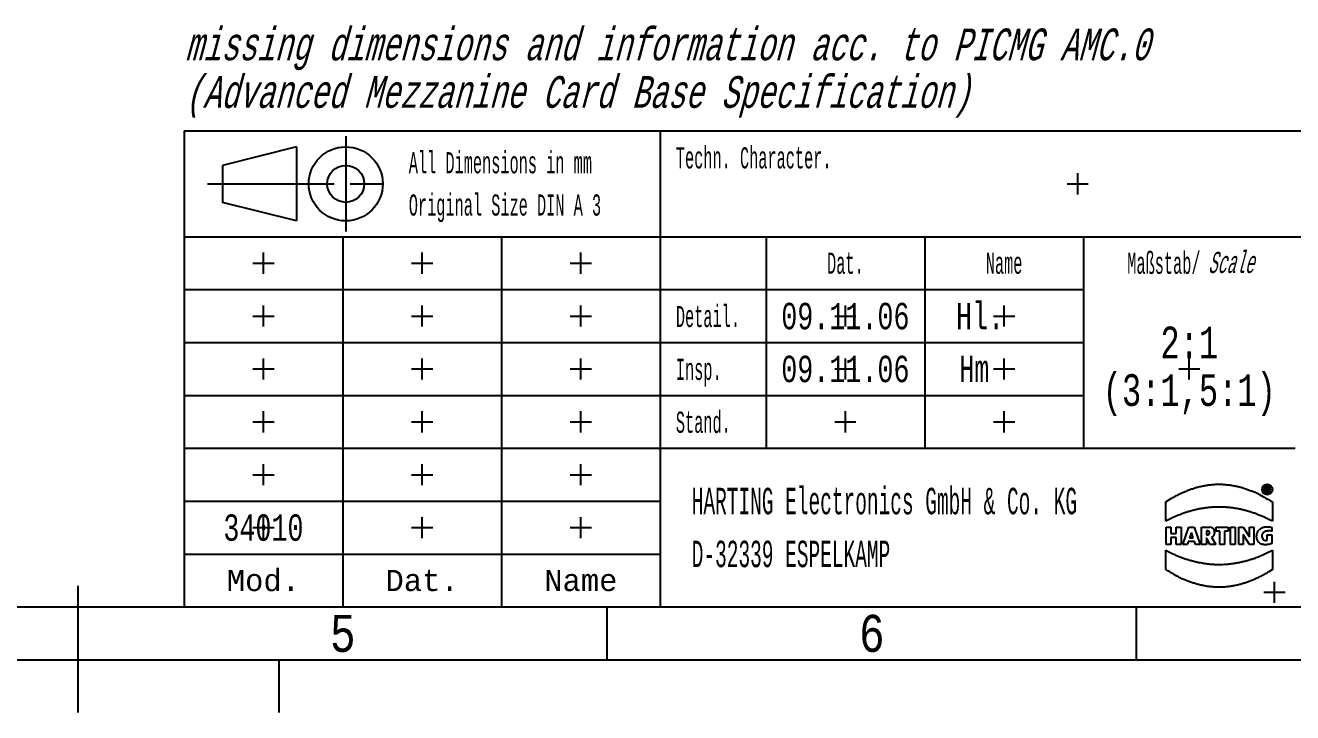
# Model space of a CAD drawing. Extents: x 0 to 420, y 0 to 297.
# Drawn here: x 210 to 329.8, y 0 to 65 of the extents above; entities that cross this region are included whole.
import ezdxf
from ezdxf.enums import TextEntityAlignment as Align

# ---------------------------------------------------------------- set-up
doc = ezdxf.new("R2010")
doc.units = 0
doc.header["$PDMODE"] = 2
doc.header["$PDSIZE"] = -0.01
doc.linetypes.add('CENTERLINE', pattern=[30, 12, -1.5, 3, -1.5, 12])
doc.layers.add('1', color=7, linetype='CONTINUOUS')
doc.styles.get("Standard").update_dxf_attribs({"font": 'monotxt.shx'})

# ---------------------------------------------------------------- blocks, each defined once
blk = doc.blocks.new('*TX1441')
at = {"layer": '1', "color": 1, "linetype": 'CONTINUOUS', "oblique": 15, "width": 0.65}
for s, p in [('missing dimensions and information acc. to PICMG AMC.0', (0, 0)), ('(Advanced Mezzanine Card Base Specification)', (0, -4.5))]:
    blk.add_text(s, height=3, dxfattribs=at).set_placement(p)
blk = doc.blocks.new('*TX1443')
at = {"layer": '1', "color": 1, "linetype": 'CONTINUOUS', "width": 0.7}
for s, p in [('2:1', (0, 0)), ('(3:1,5:1)', (0, -4.5))]:
    blk.add_text(s, height=3, dxfattribs=at).set_placement(p, align=Align.CENTER)
blk = doc.blocks.new('*TX1445')
at = {"layer": '1', "color": 1, "linetype": 'CONTINUOUS', "width": 0.5}
for s, p in [('All Dimensions in mm', (0, 0)), ('Original Size DIN A 3', (0, -4))]:
    blk.add_text(s, height=2, dxfattribs=at).set_placement(p)
blk = doc.blocks.new('*TX1446')
at = {"layer": '1', "color": 1, "linetype": 'CONTINUOUS', "width": 0.51}
for s, p in [('HARTING Electronics GmbH & Co. KG', (0, 0)), ('D-32339 ESPELKAMP', (0, -5))]:
    blk.add_text(s, height=2.5, dxfattribs=at).set_placement(p)
blk = doc.blocks.new('SF-A3-TB')
at = {"layer": '109', "color": 2, "linetype": 'CONTINUOUS'}
for p, q in [((-185, 45), (0, 45)), ((-185, 45), (-185, 0)), ((-140, 45), (-140, 0)), ((-174.38, 43.5), (-181.38, 41.75)), ((-174.38, 43.5), (-174.38, 36.5)), ((-181.38, 41.75), (-181.38, 38.25)), ((-174.38, 36.5), (-181.38, 38.25)), ((-185, 0), (0, 0))]:
    blk.add_line(p, q, dxfattribs=at)
at = {"layer": '109', "color": 3, "linetype": 'CENTERLINE'}
for p, q in [((-169.72, 44.5), (-169.72, 35.5)), ((-182.8, 40), (-164.8, 40))]:
    blk.add_line(p, q, dxfattribs=at)
at = {"layer": '109', "color": 3, "linetype": 'CONTINUOUS'}
for p, q in [((-185, 35), (0, 35)), ((-170, 35), (-170, 0)), ((-155, 35), (-155, 0)), ((-130, 35), (-130, 15)), ((-115, 35), (-115, 15)), ((-100, 35), (-100, 15)), ((-185, 30), (-100, 30)), ((-185, 25), (-100, 25)), ((-185, 20), (-100, 20)), ((-185, 15), (-80, 15)), ((-185, 10), (-140, 10)), ((-185, 5), (-140, 5))]:
    blk.add_line(p, q, dxfattribs=at)
at = {"layer": '109', "color": 1, "linetype": 'CONTINUOUS'}
for p, q in [((-82.81, 11.33), (-82.57, 11.33)), ((-82.81, 10.88), (-82.81, 11.33)), ((-82.68, 10.88), (-82.81, 10.88)), ((-82.68, 11.23), (-82.68, 11.14)), ((-82.65, 11.23), (-82.68, 11.23)), ((-82.68, 11.14), (-82.65, 11.14)), ((-82.68, 11.05), (-82.68, 10.88)), ((-82.61, 10.88), (-82.67, 11.05)), ((-82.44, 10.88), (-82.61, 10.88)), ((-82.55, 11.07), (-82.44, 10.88)), ((-82.46, 11.22), (-82.46, 11.18)), ((-92.22, 8.11), (-92.22, 9.92)), ((-82.15, 9.92), (-82.15, 8.11)), ((-92.18, 7.55), (-91.73, 7.55)), ((-92.18, 5.91), (-92.18, 7.55)), ((-91.73, 7.55), (-91.73, 6.95)), ((-91.23, 7.55), (-90.78, 7.55)), ((-91.23, 6.95), (-91.23, 7.55)), ((-90.78, 7.55), (-90.78, 5.91)), ((-90.61, 5.91), (-90.05, 7.55)), ((-90.05, 7.55), (-89.54, 7.55)), ((-89.54, 7.55), (-88.98, 5.91)), ((-88.83, 7.55), (-88.05, 7.55)), ((-88.83, 5.91), (-88.83, 7.55)), ((-87.47, 7.16), (-87.47, 7.55)), ((-87.47, 7.55), (-86.32, 7.55)), ((-86.32, 7.55), (-86.32, 7.16)), ((-86.1, 5.91), (-86.1, 7.55)), ((-86.1, 7.55), (-85.65, 7.55)), ((-85.65, 7.55), (-85.65, 5.91)), ((-85.32, 5.91), (-85.32, 7.55)), ((-85.32, 7.55), (-84.9, 7.55)), ((-84.9, 7.55), (-84.32, 6.62)), ((-84.32, 7.55), (-83.9, 7.55)), ((-84.32, 6.62), (-84.32, 7.55)), ((-83.9, 7.55), (-83.9, 5.91)), ((-82.19, 7.51), (-82.19, 7.14)), ((-91.73, 6.95), (-91.23, 6.95)), ((-91.73, 6.57), (-91.73, 5.91)), ((-91.23, 6.57), (-91.73, 6.57)), ((-91.23, 5.91), (-91.23, 6.57)), ((-90.09, 6.17), (-90.18, 5.91)), ((-89.5, 6.17), (-90.09, 6.17)), ((-89.79, 7.04), (-89.97, 6.52)), ((-89.97, 6.52), (-89.62, 6.52)), ((-89.62, 6.52), (-89.79, 7.04)), ((-89.41, 5.91), (-89.5, 6.17)), ((-88.26, 7.18), (-88.38, 7.18)), ((-88.38, 7.18), (-88.38, 6.82)), ((-88.38, 6.82), (-88.26, 6.82)), ((-88.38, 6.5), (-88.38, 5.91)), ((-88.05, 5.91), (-88.35, 6.51)), ((-87.9, 6.6), (-87.49, 5.91)), ((-87.6, 7.1), (-87.6, 7.02)), ((-87.12, 7.16), (-87.47, 7.16)), ((-87.12, 5.91), (-87.12, 7.16)), ((-86.68, 7.16), (-86.68, 5.91)), ((-86.32, 7.16), (-86.68, 7.16)), ((-84.9, 6.84), (-84.9, 5.91)), ((-84.32, 5.91), (-84.9, 6.84)), ((-82.64, 6.81), (-82.19, 6.81)), ((-82.64, 6.31), (-82.64, 6.81)), ((-82.19, 6.81), (-82.19, 5.99)), ((-92.22, 3.54), (-92.22, 5.35)), ((-91.73, 5.91), (-92.18, 5.91)), ((-90.78, 5.91), (-91.23, 5.91)), ((-90.18, 5.91), (-90.61, 5.91)), ((-88.98, 5.91), (-89.41, 5.91)), ((-88.38, 5.91), (-88.83, 5.91)), ((-87.49, 5.91), (-88.05, 5.91)), ((-86.68, 5.91), (-87.12, 5.91)), ((-85.65, 5.91), (-86.1, 5.91)), ((-84.9, 5.91), (-85.32, 5.91)), ((-83.9, 5.91), (-84.32, 5.91)), ((-82.15, 5.35), (-82.15, 3.54))]:
    blk.add_line(p, q, dxfattribs=at)
for points in [[(-92.22, 9.92), (-91.88, 10.14, -0.007804), (-91.55, 10.34, -0.008113), (-91.21, 10.52, -0.008437), (-90.88, 10.69, -0.008746), (-90.54, 10.85, -0.009063), (-90.21, 10.99, -0.009359), (-89.87, 11.12, -0.009655), (-89.53, 11.23, -0.009922), (-89.2, 11.33, -0.010179), (-88.86, 11.41, -0.010403), (-88.53, 11.47, -0.010601), (-88.19, 11.53, -0.010755), (-87.86, 11.56, -0.01089), (-87.52, 11.59, -0.010993), (-87.19, 11.59, -0.01101), (-86.85, 11.59, -0.010943), (-86.52, 11.56, -0.010994), (-86.18, 11.53, -0.01113), (-85.84, 11.47, -0.010685), (-85.51, 11.41, -0.009835), (-85.18, 11.33, -0.010661), (-84.84, 11.23, -0.012403), (-84.49, 11.11, -0.009141), (-84.17, 10.99, -0.003087), (-83.87, 10.88, -0.01247), (-83.5, 10.69, -0.020143), (-82.91, 10.37, -0.009255), (-82.15, 9.92, -0.004759)], [(-82.15, 8.11), (-82.49, 8.28, 0.006958), (-82.82, 8.44, 0.007152), (-83.16, 8.59, 0.00735), (-83.5, 8.72, 0.007534), (-83.83, 8.85, 0.00772), (-84.17, 8.96, 0.007889), (-84.5, 9.06, 0.008055), (-84.84, 9.15, 0.008201), (-85.17, 9.23, 0.00834), (-85.51, 9.29, 0.008459), (-85.84, 9.34, 0.008562), (-86.18, 9.39, 0.00864), (-86.52, 9.42, 0.008712), (-86.85, 9.43, 0.00877), (-87.19, 9.44, 0.00877), (-87.52, 9.43, 0.008717), (-87.86, 9.42, 0.00877), (-88.19, 9.39, 0.008904), (-88.53, 9.34, 0.008585), (-88.86, 9.29, 0.007943), (-89.2, 9.23, 0.008665), (-89.53, 9.15, 0.010167), (-89.88, 9.06, 0.007569), (-90.21, 8.96, 0.002571), (-90.5, 8.87, 0.010443), (-90.88, 8.72, 0.017219), (-91.46, 8.47, 0.008067), (-92.22, 8.11, 0.004186)], [(-92.22, 5.35), (-91.88, 5.18, 0.006958), (-91.55, 5.02, 0.007152), (-91.21, 4.87, 0.00735), (-90.88, 4.73, 0.007534), (-90.54, 4.61, 0.00772), (-90.21, 4.5, 0.007889), (-89.87, 4.4, 0.008055), (-89.53, 4.31, 0.008201), (-89.2, 4.23, 0.00834), (-88.86, 4.17, 0.008459), (-88.53, 4.11, 0.008562), (-88.19, 4.07, 0.00864), (-87.86, 4.04, 0.008712), (-87.52, 4.02, 0.00877), (-87.19, 4.02, 0.00877), (-86.85, 4.02, 0.008717), (-86.52, 4.04, 0.00877), (-86.18, 4.07, 0.008904), (-85.84, 4.11, 0.008585), (-85.51, 4.17, 0.007943), (-85.18, 4.23, 0.008665), (-84.84, 4.31, 0.010167), (-84.49, 4.4, 0.007569), (-84.17, 4.5, 0.002571), (-83.87, 4.59, 0.010443), (-83.5, 4.73, 0.017219), (-82.91, 4.99, 0.008067), (-82.15, 5.35, 0.004186)], [(-82.15, 3.54), (-82.49, 3.32, -0.007804), (-82.82, 3.12, -0.008113), (-83.16, 2.93, -0.008437), (-83.5, 2.76, -0.008746), (-83.83, 2.61, -0.009063), (-84.17, 2.47, -0.009359), (-84.5, 2.34, -0.009655), (-84.84, 2.23, -0.009922), (-85.17, 2.13, -0.010179), (-85.51, 2.05, -0.010403), (-85.84, 1.98, -0.010601), (-86.18, 1.93, -0.010755), (-86.52, 1.89, -0.01089), (-86.85, 1.87, -0.010993), (-87.19, 1.86, -0.01101), (-87.52, 1.87, -0.010943), (-87.86, 1.89, -0.010994), (-88.19, 1.93, -0.01113), (-88.53, 1.98, -0.010685), (-88.86, 2.05, -0.009835), (-89.2, 2.13, -0.010661), (-89.53, 2.23, -0.012403), (-89.88, 2.35, -0.009141), (-90.21, 2.47, -0.003087), (-90.5, 2.58, -0.01247), (-90.88, 2.76, -0.020143), (-91.46, 3.09, -0.009255), (-92.22, 3.54, -0.004759)]]:
    blk.add_lwpolyline(points, format="xyb", dxfattribs=at)
at = {"layer": '109', "color": 2, "linetype": 'CONTINUOUS'}
for radius in [3.5, 1.75]:
    blk.add_circle((-169.72, 40), radius, dxfattribs=at)
at = {"layer": '109', "color": 1, "linetype": 'CONTINUOUS'}
for radius in [0.49, 0.315]:
    blk.add_circle((-82.63, 11.1), radius, dxfattribs=at)
for centre, radius, start, end in [((-82.68, 11.05), 0.0037, 21.8014, 180), ((-82.65, 11.19), 0.0462, 270, 450), ((-82.57, 11.22), 0.111, 0, 90), ((-82.57, 11.18), 0.111, 279.1506, 360), ((-88.05, 7.1), 0.444, 0, 90), ((-88.37, 6.5), 0.0148, 27, 180), ((-88.26, 7), 0.176, 270, 450), ((-88.05, 7.02), 0.444, 288.9928, 360), ((-82.76, 6.66), 0.37, 180, 290.4873)]:
    blk.add_arc(centre, radius, start, end, dxfattribs=at)
for points, knots in [([(-82.19, 5.99), (-82.23, 5.98), (-82.32, 5.95), (-82.44, 5.91), (-82.57, 5.89), (-82.69, 5.88), (-82.81, 5.87), (-82.93, 5.88), (-83.04, 5.89), (-83.15, 5.92), (-83.27, 5.97), (-83.38, 6.05), (-83.47, 6.14), (-83.53, 6.25), (-83.58, 6.36), (-83.61, 6.47), (-83.63, 6.58), (-83.64, 6.7), (-83.62, 6.82), (-83.59, 6.95), (-83.53, 7.11), (-83.44, 7.25), (-83.33, 7.36), (-83.24, 7.43), (-83.14, 7.49), (-83.02, 7.53), (-82.89, 7.56), (-82.77, 7.58), (-82.6, 7.59), (-82.41, 7.57), (-82.26, 7.53), (-82.19, 7.51)], [0, 0, 0, 0, 0.071613, 0.143226, 0.213169, 0.279774, 0.346379, 0.408644, 0.468739, 0.528834, 0.600447, 0.67206, 0.742003, 0.808608, 0.875213, 0.937478, 0.997573, 1.057667, 1.12928, 1.200893, 1.270837, 1.404047, 1.466312, 1.526406, 1.586501, 1.658114, 1.729727, 1.79967, 1.866276, 1.995145, 2.115335, 2.115335, 2.115335, 2.115335]), ([(-82.19, 7.14), (-82.24, 7.16), (-82.35, 7.18), (-82.48, 7.19), (-82.59, 7.18), (-82.67, 7.17), (-82.73, 7.16), (-82.81, 7.14), (-82.87, 7.13), (-82.93, 7.09), (-82.96, 7.07), (-82.99, 7.04), (-83.01, 7.02), (-83.04, 6.99), (-83.06, 6.94), (-83.1, 6.88), (-83.13, 6.81), (-83.14, 6.73), (-83.14, 6.68), (-83.13, 6.66)], [0, 0, 0, 0, 0.13226, 0.25, 0.317708, 0.38226, 0.443182, 0.471591, 0.567708, 0.600773, 0.63226, 0.663747, 0.693182, 0.721591, 0.75, 0.817708, 0.88226, 0.943182, 1, 1, 1, 1])]:
    blk.add_open_spline(points, degree=3, knots=knots, dxfattribs=at)
for p in [(-100.54, 40), (-177.5, 32.5), (-162.5, 32.5), (-147.5, 32.5), (-177.5, 27.5), (-162.5, 27.5), (-147.5, 27.5), (-122.5, 27.5), (-107.5, 27.5), (-177.5, 22.5), (-162.5, 22.5), (-147.5, 22.5), (-122.5, 22.5), (-107.5, 22.5), (-90, 22.5), (-177.5, 17.5), (-162.5, 17.5), (-147.5, 17.5), (-122.5, 17.5), (-107.5, 17.5), (-177.5, 12.5), (-162.5, 12.5), (-147.5, 12.5), (-177.5, 7.5), (-162.5, 7.5), (-147.5, 7.5), (-81.94, 1.38)]:
    blk.add_point(p, dxfattribs=at)
at = {"layer": '109'}
for name, p in [('*TX1445', (-163.76, 41)), ('*TX1446', (-137.02, 8.76))]:
    blk.add_blockref(name, p, dxfattribs=at)
at = {"layer": '109', "color": 1, "linetype": 'CONTINUOUS', "width": 0.5}
for s, p in [('Techn. Character.', (-138.52, 42.46)), ('Detail.', (-138.52, 27.46)), ('Insp.', (-138.52, 22.46)), ('Stand.', (-138.52, 17.46))]:
    blk.add_text(s, height=2, dxfattribs=at).set_placement(p, align=Align.MIDDLE_LEFT)
for s, p in [('Maßstab/', (-92.4, 32.5)), ('Dat.', (-122.5, 32.5)), ('Name', (-107.5, 32.5))]:
    blk.add_text(s, height=2, dxfattribs=at).set_placement(p, align=Align.MIDDLE_CENTER)
at = {"layer": '109', "color": 1, "linetype": 'CONTINUOUS', "oblique": 15, "width": 0.5}
blk.add_text('Scale', height=2, dxfattribs=at).set_placement((-86.06, 32.57), align=Align.MIDDLE_CENTER)
at = {"layer": '109', "color": 1, "linetype": 'CONTINUOUS'}
for s, p in [('Mod.', (-177.5, 2.5)), ('Dat.', (-162.5, 2.5)), ('Name', (-147.5, 2.5))]:
    blk.add_text(s, height=2, dxfattribs=at).set_placement(p, align=Align.MIDDLE_CENTER)
at = {"layer": '109', "color": 1, "linetype": 'CONTINUOUS', "width": 0.75}
for tag, height, p in [('techn.Character', 2.5, (-100.54, 40)), ('nichttol.Masse', 2.5, (-40, 37.45)), ('6.Aend-Mod', 2, (-177.5, 32.5)), ('6.Aend-Dat', 2, (-162.5, 32.5)), ('6.Aend-Name', 2, (-147.5, 32.5)), ('Name1.Zeile', 5, (-40, 26.5)), ('5.Aend-Mod', 2, (-177.5, 27.5)), ('5.Aend-Dat', 2, (-162.5, 27.5)), ('5.Aend-Name', 2, (-147.5, 27.5)), ('Detail-Dat', 2, (-122.5, 27.5)), ('Detail-Name', 2, (-107.5, 27.5)), ('Massstab', 5, (-90, 22.5)), ('4.Aend-Mod', 2, (-177.5, 22.5)), ('4.Aend-Dat', 2, (-162.5, 22.5)), ('4.Aend-Name', 2, (-147.5, 22.5)), ('Insp-Dat', 2, (-122.5, 22.5)), ('Insp-Name', 2, (-107.5, 22.5)), ('Name2.Zeile', 3.5, (-40, 20.18)), ('3.Aend-Mod', 2, (-177.5, 17.5)), ('3.Aend-Dat', 2, (-162.5, 17.5)), ('3.Aend-Name', 2, (-147.5, 17.5)), ('Stand-Dat', 2, (-122.5, 17.5)), ('Stand-Name', 2, (-107.5, 17.5)), ('2.Aend-Mod', 2, (-177.5, 12.5)), ('2.Aend-Dat', 2, (-162.5, 12.5)), ('2.Aend-Name', 2, (-147.5, 12.5)), ('TB-Nr.', 5, (-42.17, 10)), ('1.Aend-Mod', 2, (-177.5, 7.5)), ('1.Aend-Dat', 2, (-162.5, 7.5)), ('1.Aend-Name', 2, (-147.5, 7.5)), ('Sub', 2.5, (-44.33, 2.5))]:
    blk.add_attdef(tag, text='', height=height, dxfattribs=at).set_placement(p, align=Align.MIDDLE_CENTER)
blk = doc.blocks.new('SCHRIFTFELD_A3_TB_NEU')
at = {"layer": '1'}
blk.add_blockref('SF-A3-TB', (0, 0), dxfattribs=at)

msp = doc.modelspace()

# ---------------------------------------------------------------- linework, layer by layer
at = {"layer": '1', "color": 2, "linetype": 'CONTINUOUS'}
for p, q in [((215, 0), (215, 12)), ((20, 10), (410, 10))]:
    msp.add_line(p, q, dxfattribs=at)
at = {"layer": '1', "color": 3, "linetype": 'CONTINUOUS'}
for p, q in [((265, 5), (265, 10)), ((315, 5), (315, 10)), ((20, 5), (415, 5)), ((234, 0), (234, 5))]:
    msp.add_line(p, q, dxfattribs=at)

# ---------------------------------------------------------------- block references
at = {"layer": '1'}
for name, p in [('*TX1441', (225.09954, 61.688691)), ('SCHRIFTFELD_A3_TB_NEU', (410, 10)), ('*TX1443', (320, 33.501883))]:
    msp.add_blockref(name, p, dxfattribs=at)

# ---------------------------------------------------------------- texts
at = {"layer": '1', "color": 1, "linetype": 'CONTINUOUS'}
for s, height, width, p in [('09.11.06', 2.5, 0.7, (287.5, 37.5)), ('09.11.06', 2.5, 0.7, (287.5, 32.5)), ('34010', 2.5, 0.7, (232.5, 17.5)), ('5', 3.5, 0.8, (240, 7.5)), ('6', 3.5, 0.8, (290, 7.5))]:
    msp.add_text(s, height=height, dxfattribs=dict(at, width=width)).set_placement(p, align=Align.MIDDLE_CENTER)
for s, width, p in [('Hl.', 0.7, (302.5, 37.5)), ('Hm ', 0.65, (302.5, 32.5))]:
    msp.add_text(s, height=2.5, dxfattribs=dict(at, width=width)).set_placement(p, align=Align.MIDDLE_RIGHT)

doc.saveas('drawing.dxf')
